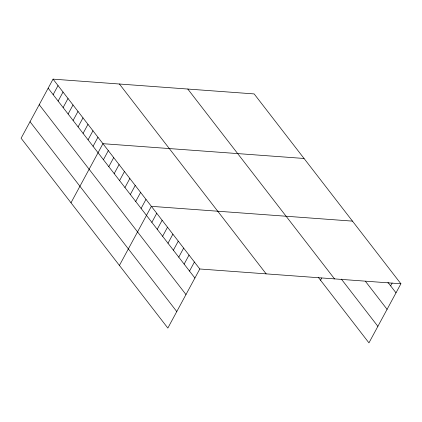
<?xml version="1.0" encoding="UTF-8"?>
<svg xmlns="http://www.w3.org/2000/svg" width="422" height="422" viewBox="0 0 422 422"><rect width="100%" height="100%" fill="white"/><g stroke="black" fill="none" stroke-linecap="round" stroke-linejoin="round"><path stroke-width="0.63" d="M400.9 283.774L254.155 93.921L53.051 79.136L21.1 138.226L167.845 328.079L199.796 268.988L400.9 283.774L368.949 342.864L318.22 277.228M53.146 94.639L58.036 85.592M58.136 101.095L63.026 92.049M63.126 107.552L68.016 98.5M68.116 114.009L73.006 104.957M73.101 120.46L77.996 111.413M78.091 126.916L82.986 117.87M83.081 133.373L87.976 124.321M88.071 139.824L92.961 130.778M93.062 146.281L97.951 137.234M70.996 202.776L102.942 143.686L304.046 158.472M103.432 159.695L108.322 150.649M108.813 166.658L113.703 157.612M114.193 173.621L119.083 164.569M119.574 180.579L124.464 171.532M124.954 187.542L129.844 178.495M130.335 194.505L135.225 185.453M135.715 201.463L140.605 192.416M141.096 208.426L145.986 199.379M119.421 265.427L151.366 206.337L352.476 221.123M151.857 222.347L156.752 213.3M157.237 229.31L162.132 220.263M162.618 236.273L167.513 227.221M167.998 243.23L172.893 234.184M173.379 250.193L178.274 241.147M178.759 257.156L183.654 248.104M184.14 264.114L189.035 255.067M189.52 271.077L194.415 262.03M320.525 280.213L321.717 278.008M390.624 285.863L392.154 283.035M387.934 282.381L396.005 292.821M365.558 281.49L387.079 309.337M341.366 279.111L377.88 326.348M187.79 89.042L334.535 278.895M119.415 84.015L266.161 273.867M53.051 79.136L199.796 268.988M48.155 88.187L194.901 278.04M39.23 104.698L185.975 294.551M30.031 121.715L176.776 311.563"/></g></svg>
